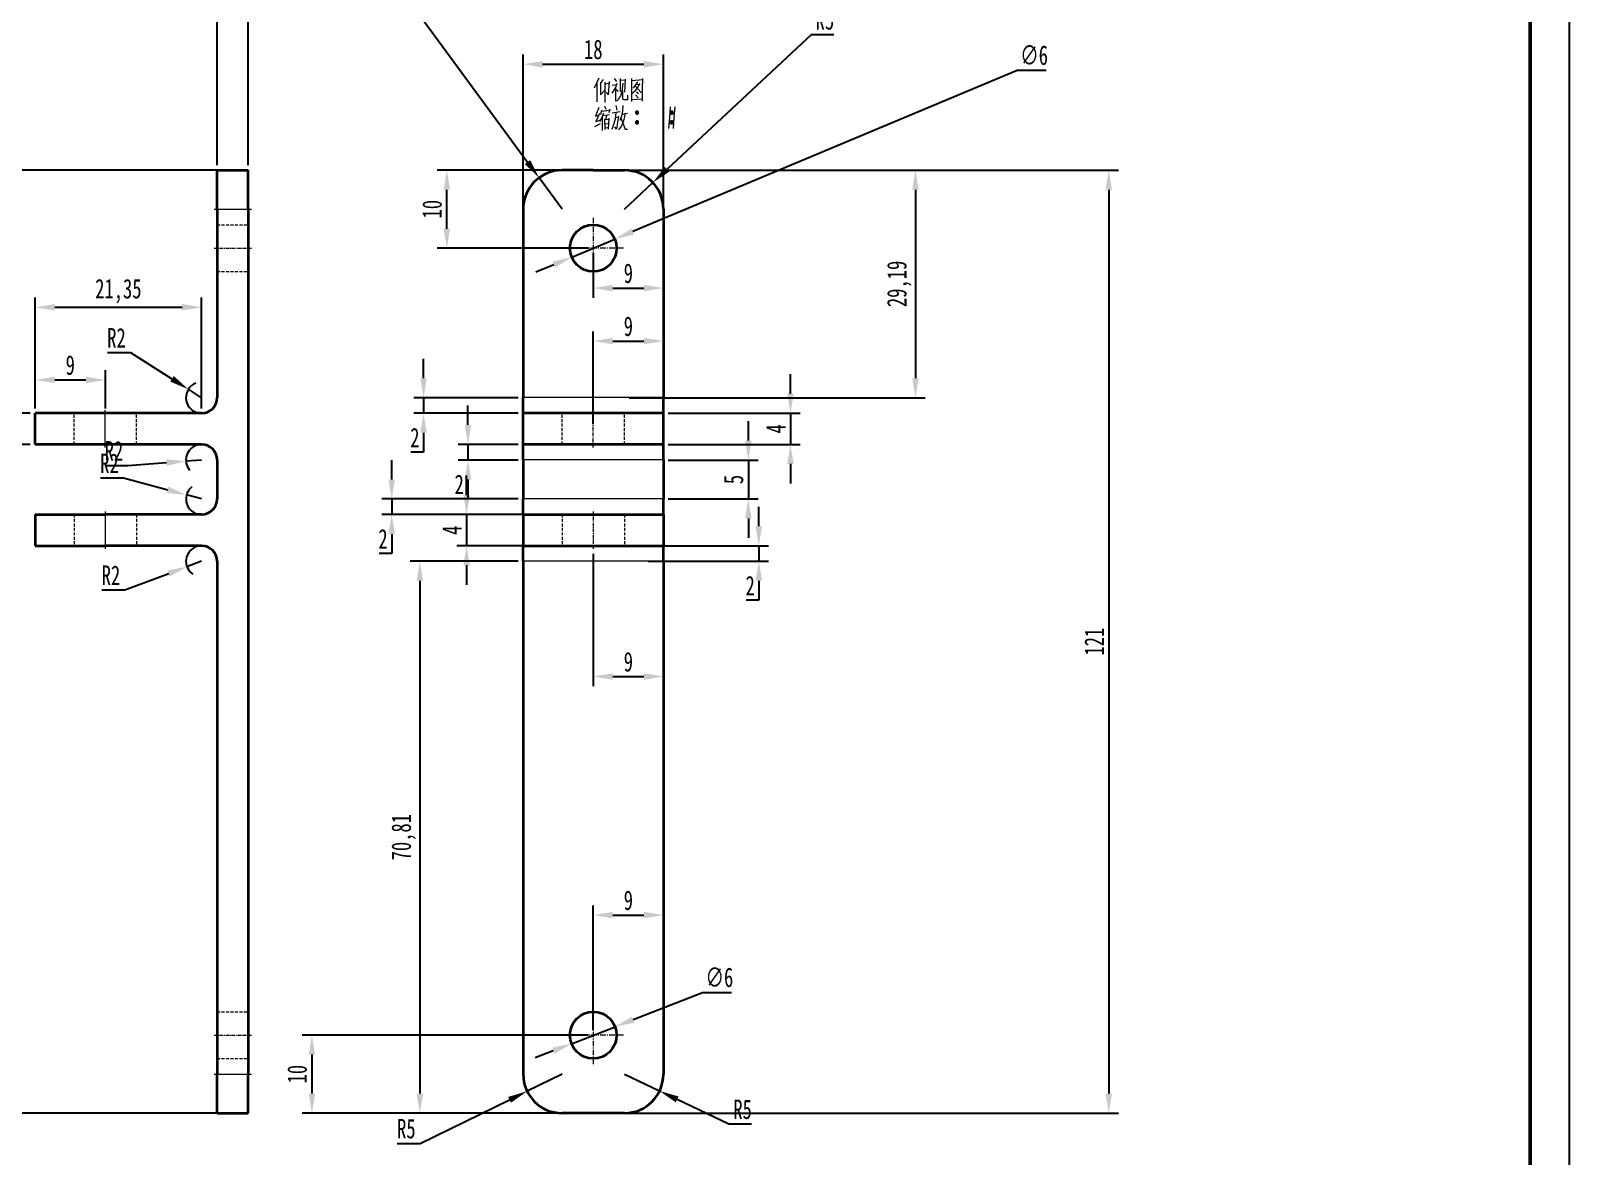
# Model space of a CAD drawing. Header units: millimetres. Extents: x 1050 to 2021, y 766 to 1186.
# Drawn here: x 1823.1 to 2020.6, y 885.8 to 1030.2 of the extents above; entities that cross this region are included whole.
import ezdxf

# ---------------------------------------------------------------- set-up
doc = ezdxf.new("R2010")
doc.units = ezdxf.units.MM
doc.header["$LTSCALE"] = 0.3
for name, pattern in [('CENTER', [50.8, 31.75, -6.35, 6.35, -6.35]), ('DASHDOT', [18.5, 12, -3, 0.5, -3]), ('DASHED', [19.05, 12.7, -6.35])]:
    doc.linetypes.add(name, pattern=pattern)
for name, color, linetype, lineweight in [('尺寸线', 3, 'Continuous', 25), ('粗实线', 7, 'Continuous', 50), ('细点画线', 1, 'CENTER', 25)]:
    doc.layers.add(name, color=color, linetype=linetype, lineweight=lineweight)
doc.styles.add('NUT Standard', font='simfang.ttf', dxfattribs={"width": 0.7, "height": 2.5})
doc.dimstyles.new('NUT Standard', dxfattribs={"dimtxt": 2.5, "dimasz": 2.5, "dimexe": 1.25, "dimexo": 0.625, "dimtad": 1, "dimtoh": 1, "dimtxsty": 'NUT Standard', "dimcen": 2.5, "dimadec": 0, "dimazin": 0, "dimtfac": 1, "dimtmove": 0, "dimatfit": 3, "dimfxl": 1, "dimarcsym": 0})

# ---------------------------------------------------------------- blocks, each defined once
blk = doc.blocks.new('*D7')
at = {"layer": 'Defpoints', "color": 0, "transparency": 16777216}
for p in [(1898.07, 1003.49), (1892.54, 1001.17)]:
    blk.add_point(p, dxfattribs=at)
at = {"layer": '尺寸线', "color": 0, "lineweight": -2, "transparency": 16777216}
for p, q in [((1949.71, 1025.12), (1900.38, 1004.46)), ((1953.42, 1025.12), (1949.71, 1025.12)), ((1892.54, 1001.17), (1898.07, 1003.49)), ((1890.23, 1000.21), (1887.93, 999.24))]:
    blk.add_line(p, q, dxfattribs=at)
at = {"layer": '尺寸线', "color": 0, "transparency": 16777216}
for points in [[(1900.22, 1004.84), (1900.54, 1004.07), (1898.07, 1003.49)], [(1890.07, 1000.59), (1890.4, 999.82), (1892.54, 1001.17)]]:
    blk.add_solid(points, dxfattribs=at)
at = {"layer": '尺寸线', "color": 0, "transparency": 16777216, "insert": (1951.88, 1027.08), "char_height": 2.5, "attachment_point": 5, "style": 'NUT Standard'}
blk.add_mtext('∅6', dxfattribs=at)
blk = doc.blocks.new('*D8')
at = {"layer": 'Defpoints', "color": 0, "transparency": 16777216}
for p in [(1902.96, 1010.75), (1899.31, 1007.33)]:
    blk.add_point(p, dxfattribs=at)
at = {"layer": '尺寸线', "color": 0, "lineweight": -2, "transparency": 16777216}
for p, q in [((1923.25, 1029.72), (1904.78, 1012.45)), ((1926.19, 1029.72), (1923.25, 1029.72)), ((1899.31, 1007.33), (1902.96, 1010.75))]:
    blk.add_line(p, q, dxfattribs=at)
at = {"layer": '尺寸线', "color": 0, "transparency": 16777216}
blk.add_solid([(1904.5, 1012.76), (1905.07, 1012.15), (1902.96, 1010.75)], dxfattribs=at)
at = {"layer": '尺寸线', "color": 0, "transparency": 16777216, "insert": (1925.03, 1031.61), "char_height": 2.5, "attachment_point": 5, "style": 'NUT Standard'}
blk.add_mtext('R5', dxfattribs=at)
blk = doc.blocks.new('*D9')
at = {"layer": 'Defpoints', "color": 0, "transparency": 16777216}
for p in [(1888.35, 1011.36), (1891.31, 1007.33)]:
    blk.add_point(p, dxfattribs=at)
at = {"layer": '尺寸线', "color": 0, "lineweight": -2, "transparency": 16777216}
for p, q in [((1869.04, 1033.66), (1871.99, 1033.66)), ((1871.99, 1033.66), (1886.87, 1013.38)), ((1891.31, 1007.33), (1888.35, 1011.36))]:
    blk.add_line(p, q, dxfattribs=at)
at = {"layer": '尺寸线', "color": 0, "transparency": 16777216}
blk.add_solid([(1887.21, 1013.62), (1886.53, 1013.13), (1888.35, 1011.36)], dxfattribs=at)
at = {"layer": '尺寸线', "color": 0, "transparency": 16777216, "insert": (1870.2, 1035.55), "char_height": 2.5, "attachment_point": 5, "style": 'NUT Standard'}
blk.add_mtext('R5', dxfattribs=at)
blk = doc.blocks.new('*D10')
at = {"layer": 'Defpoints', "color": 0, "transparency": 16777216}
for p in [(1898.1, 902.42), (1892.51, 900.24)]:
    blk.add_point(p, dxfattribs=at)
at = {"layer": '尺寸线', "color": 0, "lineweight": -2, "transparency": 16777216}
for p, q in [((1909.32, 906.78), (1900.43, 903.32)), ((1913.03, 906.78), (1909.32, 906.78)), ((1892.51, 900.24), (1898.1, 902.42)), ((1890.18, 899.34), (1887.85, 898.43))]:
    blk.add_line(p, q, dxfattribs=at)
at = {"layer": '尺寸线', "color": 0, "transparency": 16777216}
for points in [[(1900.28, 903.71), (1900.59, 902.93), (1898.1, 902.42)], [(1890.03, 899.73), (1890.33, 898.95), (1892.51, 900.24)]]:
    blk.add_solid(points, dxfattribs=at)
at = {"layer": '尺寸线', "color": 0, "transparency": 16777216, "insert": (1911.49, 908.74), "char_height": 2.5, "attachment_point": 5, "style": 'NUT Standard'}
blk.add_mtext('∅6', dxfattribs=at)
blk = doc.blocks.new('*D11')
at = {"layer": 'Defpoints', "color": 0, "transparency": 16777216}
for p in [(1899.31, 896.33), (1903.81, 894.17)]:
    blk.add_point(p, dxfattribs=at)
at = {"layer": '尺寸线', "color": 0, "lineweight": -2, "transparency": 16777216}
for p, q in [((1899.31, 896.33), (1903.81, 894.17)), ((1912.69, 889.91), (1906.07, 893.08)), ((1915.63, 889.91), (1912.69, 889.91))]:
    blk.add_line(p, q, dxfattribs=at)
at = {"layer": '尺寸线', "color": 0, "transparency": 16777216}
blk.add_solid([(1906.25, 893.46), (1905.89, 892.71), (1903.81, 894.17)], dxfattribs=at)
at = {"layer": '尺寸线', "color": 0, "transparency": 16777216, "insert": (1914.47, 891.8), "char_height": 2.5, "attachment_point": 5, "style": 'NUT Standard'}
blk.add_mtext('R5', dxfattribs=at)
blk = doc.blocks.new('*D12')
at = {"layer": 'Defpoints', "color": 0, "transparency": 16777216}
for p in [(1891.31, 896.33), (1886.82, 894.14)]:
    blk.add_point(p, dxfattribs=at)
at = {"layer": '尺寸线', "color": 0, "lineweight": -2, "transparency": 16777216}
for p, q in [((1891.31, 896.33), (1886.82, 894.14)), ((1873.11, 887.44), (1884.57, 893.04)), ((1870.16, 887.44), (1873.11, 887.44))]:
    blk.add_line(p, q, dxfattribs=at)
at = {"layer": '尺寸线', "color": 0, "transparency": 16777216}
blk.add_solid([(1884.39, 893.41), (1884.75, 892.66), (1886.82, 894.14)], dxfattribs=at)
at = {"layer": '尺寸线', "color": 0, "transparency": 16777216, "insert": (1871.32, 889.32), "char_height": 2.5, "attachment_point": 5, "style": 'NUT Standard'}
blk.add_mtext('R5', dxfattribs=at)
blk = doc.blocks.new('*D13')
at = {"layer": 'Defpoints', "color": 0, "transparency": 16777216}
for p in [(1843.35, 984.22), (1845.04, 983.14)]:
    blk.add_point(p, dxfattribs=at)
at = {"layer": '尺寸线', "color": 0, "lineweight": -2, "transparency": 16777216}
for p, q in [((1832.96, 988.95), (1835.91, 988.95)), ((1835.91, 988.95), (1841.24, 985.56)), ((1845.04, 983.14), (1843.35, 984.22))]:
    blk.add_line(p, q, dxfattribs=at)
blk.add_arc((1845.04, 983.14), 2, 111.7356, 252.0951, dxfattribs=at)
at = {"layer": '尺寸线', "color": 0, "transparency": 16777216}
blk.add_solid([(1841.47, 985.91), (1841.02, 985.21), (1843.35, 984.22)], dxfattribs=at)
at = {"layer": '尺寸线', "color": 0, "transparency": 16777216, "insert": (1834.12, 990.83), "char_height": 2.5, "attachment_point": 5, "style": 'NUT Standard'}
blk.add_mtext('R2', dxfattribs=at)
blk = doc.blocks.new('*D14')
at = {"layer": 'Defpoints', "color": 0, "transparency": 16777216}
for p in [(1843.05, 975), (1845.04, 975.14)]:
    blk.add_point(p, dxfattribs=at)
at = {"layer": '尺寸线', "color": 0, "lineweight": -2, "transparency": 16777216}
for p, q in [((1832.62, 974.44), (1835.57, 974.44)), ((1835.57, 974.44), (1840.55, 974.81)), ((1845.04, 975.14), (1843.05, 975))]:
    blk.add_line(p, q, dxfattribs=at)
blk.add_arc((1845.04, 975.14), 2, 107.9049, 220.0358, dxfattribs=at)
at = {"layer": '尺寸线', "color": 0, "transparency": 16777216}
blk.add_solid([(1840.52, 975.23), (1840.58, 974.4), (1843.05, 975)], dxfattribs=at)
at = {"layer": '尺寸线', "color": 0, "transparency": 16777216, "insert": (1833.78, 976.32), "char_height": 2.5, "attachment_point": 5, "style": 'NUT Standard'}
blk.add_mtext('R2', dxfattribs=at)
blk = doc.blocks.new('*D15')
at = {"layer": 'Defpoints', "color": 0, "transparency": 16777216}
for p in [(1843.11, 970.66), (1845.04, 970.14)]:
    blk.add_point(p, dxfattribs=at)
at = {"layer": '尺寸线', "color": 0, "lineweight": -2, "transparency": 16777216}
for p, q in [((1832.06, 972.85), (1835.01, 972.85)), ((1835.01, 972.85), (1840.7, 971.32)), ((1845.04, 970.14), (1843.11, 970.66))]:
    blk.add_line(p, q, dxfattribs=at)
blk.add_arc((1845.04, 970.14), 2, 129.0992, 252.0951, dxfattribs=at)
at = {"layer": '尺寸线', "color": 0, "transparency": 16777216}
blk.add_solid([(1840.8, 971.72), (1840.59, 970.91), (1843.11, 970.66)], dxfattribs=at)
at = {"layer": '尺寸线', "color": 0, "transparency": 16777216, "insert": (1833.22, 974.72), "char_height": 2.5, "attachment_point": 5, "style": 'NUT Standard'}
blk.add_mtext('R2', dxfattribs=at)
blk = doc.blocks.new('*D16')
at = {"layer": 'Defpoints', "color": 0, "transparency": 16777216}
for p in [(1845.04, 962.14), (1843.17, 961.45)]:
    blk.add_point(p, dxfattribs=at)
at = {"layer": '尺寸线', "color": 0, "lineweight": -2, "transparency": 16777216}
for p, q in [((1845.04, 962.14), (1843.17, 961.45)), ((1835.2, 958.49), (1840.82, 960.58)), ((1832.25, 958.49), (1835.2, 958.49))]:
    blk.add_line(p, q, dxfattribs=at)
blk.add_arc((1845.04, 962.14), 2, 107.9049, 236.1963, dxfattribs=at)
at = {"layer": '尺寸线', "color": 0, "transparency": 16777216}
blk.add_solid([(1840.68, 960.97), (1840.97, 960.19), (1843.17, 961.45)], dxfattribs=at)
at = {"layer": '尺寸线', "color": 0, "transparency": 16777216, "insert": (1833.41, 960.36), "char_height": 2.5, "attachment_point": 5, "style": 'NUT Standard'}
blk.add_mtext('R2', dxfattribs=at)
blk = doc.blocks.new('*D17')
at = {"layer": 'Defpoints', "color": 0, "transparency": 16777216}
for p in [(1904.31, 1025.93), (1886.31, 1007.33), (1904.31, 1007.33)]:
    blk.add_point(p, dxfattribs=at)
at = {"layer": '尺寸线', "color": 0, "lineweight": -2, "transparency": 16777216}
for p, q in [((1886.31, 1007.96), (1886.31, 1027.18)), ((1904.31, 1007.96), (1904.31, 1027.18)), ((1888.81, 1025.93), (1901.81, 1025.93))]:
    blk.add_line(p, q, dxfattribs=at)
at = {"layer": '尺寸线', "color": 0, "transparency": 16777216}
for points in [[(1888.81, 1026.34), (1888.81, 1025.51), (1886.31, 1025.93)], [(1901.81, 1026.34), (1901.81, 1025.51), (1904.31, 1025.93)]]:
    blk.add_solid(points, dxfattribs=at)
at = {"layer": '尺寸线', "color": 0, "transparency": 16777216, "insert": (1895.31, 1027.82), "char_height": 2.5, "attachment_point": 5, "style": 'NUT Standard'}
blk.add_mtext('18', dxfattribs=at)
blk = doc.blocks.new('*D18')
at = {"layer": 'Defpoints', "color": 0, "transparency": 16777216}
for p in [(1895.31, 1012.33), (1895.31, 891.33), (1961.46, 891.33)]:
    blk.add_point(p, dxfattribs=at)
at = {"layer": '尺寸线', "color": 0, "lineweight": -2, "transparency": 16777216}
for p, q in [((1895.93, 1012.33), (1962.71, 1012.33)), ((1961.46, 1009.83), (1961.46, 893.83)), ((1895.93, 891.33), (1962.71, 891.33))]:
    blk.add_line(p, q, dxfattribs=at)
at = {"layer": '尺寸线', "color": 0, "transparency": 16777216}
for points in [[(1961.04, 1009.83), (1961.88, 1009.83), (1961.46, 1012.33)], [(1961.04, 893.83), (1961.88, 893.83), (1961.46, 891.33)]]:
    blk.add_solid(points, dxfattribs=at)
at = {"layer": '尺寸线', "color": 0, "transparency": 16777216, "insert": (1959.59, 951.83), "char_height": 2.5, "attachment_point": 5, "rotation": 90, "style": 'NUT Standard'}
blk.add_mtext('121', dxfattribs=at)
blk = doc.blocks.new('*D19')
at = {"layer": 'Defpoints', "color": 0, "transparency": 16777216}
for p in [(1904.31, 981.14), (1904.31, 977.14), (1920.61, 977.14)]:
    blk.add_point(p, dxfattribs=at)
at = {"layer": '尺寸线', "color": 0, "lineweight": -2, "transparency": 16777216}
for p, q in [((1920.61, 983.64), (1920.61, 986.14)), ((1904.93, 981.14), (1921.86, 981.14)), ((1920.61, 981.14), (1920.61, 977.14)), ((1904.93, 977.14), (1921.86, 977.14)), ((1920.61, 974.64), (1920.61, 972.14))]:
    blk.add_line(p, q, dxfattribs=at)
at = {"layer": '尺寸线', "color": 0, "transparency": 16777216}
for points in [[(1920.2, 983.64), (1921.03, 983.64), (1920.61, 981.14)], [(1920.2, 974.64), (1921.03, 974.64), (1920.61, 977.14)]]:
    blk.add_solid(points, dxfattribs=at)
at = {"layer": '尺寸线', "color": 0, "transparency": 16777216, "insert": (1918.74, 979.14), "char_height": 2.5, "attachment_point": 5, "rotation": 90, "style": 'NUT Standard'}
blk.add_mtext('4', dxfattribs=at)
blk = doc.blocks.new('*D20')
at = {"layer": 'Defpoints', "color": 0, "transparency": 16777216}
for p in [(1899.31, 1012.33), (1899.31, 983.14), (1936.65, 983.14)]:
    blk.add_point(p, dxfattribs=at)
at = {"layer": '尺寸线', "color": 0, "lineweight": -2, "transparency": 16777216}
for p, q in [((1899.93, 1012.33), (1937.9, 1012.33)), ((1936.65, 1009.83), (1936.65, 985.64)), ((1899.93, 983.14), (1937.9, 983.14))]:
    blk.add_line(p, q, dxfattribs=at)
at = {"layer": '尺寸线', "color": 0, "transparency": 16777216}
for points in [[(1936.24, 1009.83), (1937.07, 1009.83), (1936.65, 1012.33)], [(1936.24, 985.64), (1937.07, 985.64), (1936.65, 983.14)]]:
    blk.add_solid(points, dxfattribs=at)
at = {"layer": '尺寸线', "color": 0, "transparency": 16777216, "insert": (1934.58, 997.74), "char_height": 2.5, "attachment_point": 5, "rotation": 90, "style": 'NUT Standard'}
blk.add_mtext('29,19', dxfattribs=at)
blk = doc.blocks.new('*D21')
at = {"layer": 'Defpoints', "color": 0, "transparency": 16777216}
for p in [(1886.31, 983.14), (1873.53, 981.14), (1886.31, 981.14)]:
    blk.add_point(p, dxfattribs=at)
at = {"layer": '尺寸线', "color": 0, "lineweight": -2, "transparency": 16777216}
for p, q in [((1873.53, 985.64), (1873.53, 988.14)), ((1885.68, 983.14), (1872.28, 983.14)), ((1873.53, 983.14), (1873.53, 981.14)), ((1885.68, 981.14), (1872.28, 981.14)), ((1873.53, 978.64), (1873.53, 976.14)), ((1873.53, 976.14), (1871.91, 976.14))]:
    blk.add_line(p, q, dxfattribs=at)
at = {"layer": '尺寸线', "color": 0, "transparency": 16777216}
for points in [[(1873.11, 985.64), (1873.94, 985.64), (1873.53, 983.14)], [(1873.11, 978.64), (1873.94, 978.64), (1873.53, 981.14)]]:
    blk.add_solid(points, dxfattribs=at)
at = {"layer": '尺寸线', "color": 0, "transparency": 16777216, "insert": (1872.41, 978.02), "char_height": 2.5, "attachment_point": 5, "style": 'NUT Standard'}
blk.add_mtext('2', dxfattribs=at)
blk = doc.blocks.new('*D22')
at = {"layer": 'Defpoints', "color": 0, "transparency": 16777216}
for p in [(1886.31, 977.14), (1879.22, 975.14), (1886.31, 975.14)]:
    blk.add_point(p, dxfattribs=at)
at = {"layer": '尺寸线', "color": 0, "lineweight": -2, "transparency": 16777216}
for p, q in [((1879.22, 979.64), (1879.22, 982.14)), ((1885.68, 977.14), (1877.97, 977.14)), ((1879.22, 977.14), (1879.22, 975.14)), ((1885.68, 975.14), (1877.97, 975.14)), ((1879.22, 972.64), (1879.22, 970.14)), ((1879.22, 970.14), (1877.61, 970.14))]:
    blk.add_line(p, q, dxfattribs=at)
at = {"layer": '尺寸线', "color": 0, "transparency": 16777216}
for points in [[(1878.81, 979.64), (1879.64, 979.64), (1879.22, 977.14)], [(1878.81, 972.64), (1879.64, 972.64), (1879.22, 975.14)]]:
    blk.add_solid(points, dxfattribs=at)
at = {"layer": '尺寸线', "color": 0, "transparency": 16777216, "insert": (1878.1, 972.02), "char_height": 2.5, "attachment_point": 5, "style": 'NUT Standard'}
blk.add_mtext('2', dxfattribs=at)
blk = doc.blocks.new('*D23')
at = {"layer": 'Defpoints', "color": 0, "transparency": 16777216}
for p in [(1904.31, 990.4), (1895.31, 979.11), (1904.31, 979.11)]:
    blk.add_point(p, dxfattribs=at)
at = {"layer": '尺寸线', "color": 0, "lineweight": -2, "transparency": 16777216}
for p, q in [((1895.31, 979.73), (1895.31, 991.65)), ((1904.31, 979.73), (1904.31, 991.65)), ((1897.81, 990.4), (1901.81, 990.4))]:
    blk.add_line(p, q, dxfattribs=at)
at = {"layer": '尺寸线', "color": 0, "transparency": 16777216}
for points in [[(1897.81, 990.82), (1897.81, 989.99), (1895.31, 990.4)], [(1901.81, 990.82), (1901.81, 989.99), (1904.31, 990.4)]]:
    blk.add_solid(points, dxfattribs=at)
at = {"layer": '尺寸线', "color": 0, "transparency": 16777216, "insert": (1899.81, 992.29), "char_height": 2.5, "attachment_point": 5, "style": 'NUT Standard'}
blk.add_mtext('9', dxfattribs=at)
blk = doc.blocks.new('*D24')
at = {"layer": 'Defpoints', "color": 0, "transparency": 16777216}
for p in [(1904.31, 975.14), (1904.31, 970.14), (1915.21, 970.14)]:
    blk.add_point(p, dxfattribs=at)
at = {"layer": '尺寸线', "color": 0, "lineweight": -2, "transparency": 16777216}
for p, q in [((1915.21, 977.64), (1915.21, 980.14)), ((1904.93, 975.14), (1916.46, 975.14)), ((1915.21, 975.14), (1915.21, 970.14)), ((1904.93, 970.14), (1916.46, 970.14)), ((1915.21, 967.64), (1915.21, 965.14))]:
    blk.add_line(p, q, dxfattribs=at)
at = {"layer": '尺寸线', "color": 0, "transparency": 16777216}
for points in [[(1914.79, 977.64), (1915.62, 977.64), (1915.21, 975.14)], [(1914.79, 967.64), (1915.62, 967.64), (1915.21, 970.14)]]:
    blk.add_solid(points, dxfattribs=at)
at = {"layer": '尺寸线', "color": 0, "transparency": 16777216, "insert": (1913.32, 972.64), "char_height": 2.5, "attachment_point": 5, "rotation": 90, "style": 'NUT Standard'}
blk.add_mtext('5', dxfattribs=at)
blk = doc.blocks.new('*D25')
at = {"layer": 'Defpoints', "color": 0, "transparency": 16777216}
for p in [(1886.31, 970.14), (1869.44, 968.14), (1886.31, 968.14)]:
    blk.add_point(p, dxfattribs=at)
at = {"layer": '尺寸线', "color": 0, "lineweight": -2, "transparency": 16777216}
for p, q in [((1869.44, 972.64), (1869.44, 975.14)), ((1885.68, 970.14), (1868.19, 970.14)), ((1869.44, 970.14), (1869.44, 968.14)), ((1885.68, 968.14), (1868.19, 968.14)), ((1869.44, 965.64), (1869.44, 963.14)), ((1869.44, 963.14), (1867.83, 963.14))]:
    blk.add_line(p, q, dxfattribs=at)
at = {"layer": '尺寸线', "color": 0, "transparency": 16777216}
for points in [[(1869.02, 972.64), (1869.86, 972.64), (1869.44, 970.14)], [(1869.02, 965.64), (1869.86, 965.64), (1869.44, 968.14)]]:
    blk.add_solid(points, dxfattribs=at)
at = {"layer": '尺寸线', "color": 0, "transparency": 16777216, "insert": (1868.32, 965.02), "char_height": 2.5, "attachment_point": 5, "style": 'NUT Standard'}
blk.add_mtext('2', dxfattribs=at)
blk = doc.blocks.new('*D26')
at = {"layer": 'Defpoints', "color": 0, "transparency": 16777216}
for p in [(1897.5, 968.14), (1879.05, 964.14), (1897.5, 964.14)]:
    blk.add_point(p, dxfattribs=at)
at = {"layer": '尺寸线', "color": 0, "lineweight": -2, "transparency": 16777216}
for p, q in [((1879.05, 970.64), (1879.05, 973.14)), ((1896.87, 968.14), (1877.8, 968.14)), ((1879.05, 968.14), (1879.05, 964.14)), ((1896.87, 964.14), (1877.8, 964.14)), ((1879.05, 961.64), (1879.05, 959.14))]:
    blk.add_line(p, q, dxfattribs=at)
at = {"layer": '尺寸线', "color": 0, "transparency": 16777216}
for points in [[(1878.64, 970.64), (1879.47, 970.64), (1879.05, 968.14)], [(1878.64, 961.64), (1879.47, 961.64), (1879.05, 964.14)]]:
    blk.add_solid(points, dxfattribs=at)
at = {"layer": '尺寸线', "color": 0, "transparency": 16777216, "insert": (1877.18, 966.14), "char_height": 2.5, "attachment_point": 5, "rotation": 90, "style": 'NUT Standard'}
blk.add_mtext('4', dxfattribs=at)
blk = doc.blocks.new('*D27')
at = {"layer": 'Defpoints', "color": 0, "transparency": 16777216}
for p in [(1895.31, 963.74), (1904.31, 964.14), (1904.31, 947.36)]:
    blk.add_point(p, dxfattribs=at)
at = {"layer": '尺寸线', "color": 0, "lineweight": -2, "transparency": 16777216}
for p, q in [((1904.31, 963.52), (1904.31, 946.11)), ((1895.31, 963.12), (1895.31, 946.11)), ((1897.81, 947.36), (1901.81, 947.36))]:
    blk.add_line(p, q, dxfattribs=at)
at = {"layer": '尺寸线', "color": 0, "transparency": 16777216}
for points in [[(1897.81, 947.77), (1897.81, 946.94), (1895.31, 947.36)], [(1901.81, 947.77), (1901.81, 946.94), (1904.31, 947.36)]]:
    blk.add_solid(points, dxfattribs=at)
at = {"layer": '尺寸线', "color": 0, "transparency": 16777216, "insert": (1899.81, 949.24), "char_height": 2.5, "attachment_point": 5, "style": 'NUT Standard'}
blk.add_mtext('9', dxfattribs=at)
blk = doc.blocks.new('*D28')
at = {"layer": 'Defpoints', "color": 0, "transparency": 16777216}
for p in [(1901.71, 964.14), (1901.71, 962.14), (1916.56, 962.14)]:
    blk.add_point(p, dxfattribs=at)
at = {"layer": '尺寸线', "color": 0, "lineweight": -2, "transparency": 16777216}
for p, q in [((1916.56, 966.64), (1916.56, 969.14)), ((1902.34, 964.14), (1917.81, 964.14)), ((1916.56, 964.14), (1916.56, 962.14)), ((1902.34, 962.14), (1917.81, 962.14)), ((1916.56, 959.64), (1916.56, 957.14)), ((1916.56, 957.14), (1914.94, 957.14))]:
    blk.add_line(p, q, dxfattribs=at)
at = {"layer": '尺寸线', "color": 0, "transparency": 16777216}
for points in [[(1916.14, 966.64), (1916.97, 966.64), (1916.56, 964.14)], [(1916.14, 959.64), (1916.97, 959.64), (1916.56, 962.14)]]:
    blk.add_solid(points, dxfattribs=at)
at = {"layer": '尺寸线', "color": 0, "transparency": 16777216, "insert": (1915.44, 959.02), "char_height": 2.5, "attachment_point": 5, "style": 'NUT Standard'}
blk.add_mtext('2', dxfattribs=at)
blk = doc.blocks.new('*D29')
at = {"layer": 'Defpoints', "color": 0, "transparency": 16777216}
for p in [(1886.31, 962.14), (1873.05, 891.33), (1891.31, 891.33)]:
    blk.add_point(p, dxfattribs=at)
at = {"layer": '尺寸线', "color": 0, "lineweight": -2, "transparency": 16777216}
for p, q in [((1885.68, 962.14), (1871.8, 962.14)), ((1873.05, 959.64), (1873.05, 893.83)), ((1890.68, 891.33), (1871.8, 891.33))]:
    blk.add_line(p, q, dxfattribs=at)
at = {"layer": '尺寸线', "color": 0, "transparency": 16777216}
for points in [[(1872.63, 959.64), (1873.47, 959.64), (1873.05, 962.14)], [(1872.63, 893.83), (1873.47, 893.83), (1873.05, 891.33)]]:
    blk.add_solid(points, dxfattribs=at)
at = {"layer": '尺寸线', "color": 0, "transparency": 16777216, "insert": (1870.98, 926.74), "char_height": 2.5, "attachment_point": 5, "rotation": 90, "style": 'NUT Standard'}
blk.add_mtext('70,81', dxfattribs=at)
blk = doc.blocks.new('*D30')
at = {"layer": 'Defpoints', "color": 0, "transparency": 16777216}
for p in [(1895.31, 901.33), (1859.2, 891.33), (1895.31, 891.33)]:
    blk.add_point(p, dxfattribs=at)
at = {"layer": '尺寸线', "color": 0, "lineweight": -2, "transparency": 16777216}
for p, q in [((1894.68, 901.33), (1857.95, 901.33)), ((1859.2, 898.83), (1859.2, 893.83)), ((1894.68, 891.33), (1857.95, 891.33))]:
    blk.add_line(p, q, dxfattribs=at)
at = {"layer": '尺寸线', "color": 0, "transparency": 16777216}
for points in [[(1858.79, 898.83), (1859.62, 898.83), (1859.2, 901.33)], [(1858.79, 893.83), (1859.62, 893.83), (1859.2, 891.33)]]:
    blk.add_solid(points, dxfattribs=at)
at = {"layer": '尺寸线', "color": 0, "transparency": 16777216, "insert": (1857.31, 896.33), "char_height": 2.5, "attachment_point": 5, "rotation": 90, "style": 'NUT Standard'}
blk.add_mtext('10', dxfattribs=at)
blk = doc.blocks.new('*D31')
at = {"layer": 'Defpoints', "color": 0, "transparency": 16777216}
for p in [(1904.31, 916.74), (1895.31, 901.33), (1904.31, 901.33)]:
    blk.add_point(p, dxfattribs=at)
at = {"layer": '尺寸线', "color": 0, "lineweight": -2, "transparency": 16777216}
for p, q in [((1895.31, 901.96), (1895.31, 917.99)), ((1897.81, 916.74), (1901.81, 916.74)), ((1904.31, 901.96), (1904.31, 917.99))]:
    blk.add_line(p, q, dxfattribs=at)
at = {"layer": '尺寸线', "color": 0, "transparency": 16777216}
for points in [[(1897.81, 917.15), (1897.81, 916.32), (1895.31, 916.74)], [(1901.81, 917.15), (1901.81, 916.32), (1904.31, 916.74)]]:
    blk.add_solid(points, dxfattribs=at)
at = {"layer": '尺寸线', "color": 0, "transparency": 16777216, "insert": (1899.81, 918.63), "char_height": 2.5, "attachment_point": 5, "style": 'NUT Standard'}
blk.add_mtext('9', dxfattribs=at)
blk = doc.blocks.new('*D32')
at = {"layer": 'Defpoints', "color": 0, "transparency": 16777216}
for p in [(1876.52, 1012.33), (1895.31, 1012.33), (1895.31, 1002.33)]:
    blk.add_point(p, dxfattribs=at)
at = {"layer": '尺寸线', "color": 0, "lineweight": -2, "transparency": 16777216}
for p, q in [((1894.68, 1012.33), (1875.27, 1012.33)), ((1876.52, 1004.83), (1876.52, 1009.83)), ((1894.68, 1002.33), (1875.27, 1002.33))]:
    blk.add_line(p, q, dxfattribs=at)
at = {"layer": '尺寸线', "color": 0, "transparency": 16777216}
for points in [[(1876.1, 1009.83), (1876.93, 1009.83), (1876.52, 1012.33)], [(1876.1, 1004.83), (1876.93, 1004.83), (1876.52, 1002.33)]]:
    blk.add_solid(points, dxfattribs=at)
at = {"layer": '尺寸线', "color": 0, "transparency": 16777216, "insert": (1874.63, 1007.33), "char_height": 2.5, "attachment_point": 5, "rotation": 90, "style": 'NUT Standard'}
blk.add_mtext('10', dxfattribs=at)
blk = doc.blocks.new('*D33')
at = {"layer": 'Defpoints', "color": 0, "transparency": 16777216}
for p in [(1895.31, 1002.33), (1904.31, 1002.33), (1904.31, 997.2)]:
    blk.add_point(p, dxfattribs=at)
at = {"layer": '尺寸线', "color": 0, "lineweight": -2, "transparency": 16777216}
for p, q in [((1895.31, 1001.71), (1895.31, 995.95)), ((1904.31, 1001.71), (1904.31, 995.95)), ((1897.81, 997.2), (1901.81, 997.2))]:
    blk.add_line(p, q, dxfattribs=at)
at = {"layer": '尺寸线', "color": 0, "transparency": 16777216}
for points in [[(1897.81, 997.62), (1897.81, 996.79), (1895.31, 997.2)], [(1901.81, 997.62), (1901.81, 996.79), (1904.31, 997.2)]]:
    blk.add_solid(points, dxfattribs=at)
at = {"layer": '尺寸线', "color": 0, "transparency": 16777216, "insert": (1899.81, 999.09), "char_height": 2.5, "attachment_point": 5, "style": 'NUT Standard'}
blk.add_mtext('9', dxfattribs=at)
blk = doc.blocks.new('*D35')
at = {"layer": 'Defpoints', "color": 0, "transparency": 16777216}
for p in [(1851.04, 1033.91), (1847.04, 1012.33), (1851.04, 1012.33)]:
    blk.add_point(p, dxfattribs=at)
at = {"layer": '尺寸线', "color": 0, "lineweight": -2, "transparency": 16777216}
for p, q in [((1847.04, 1012.96), (1847.04, 1035.16)), ((1851.04, 1012.96), (1851.04, 1035.16)), ((1844.54, 1033.91), (1842.04, 1033.91)), ((1847.04, 1033.91), (1851.04, 1033.91)), ((1853.54, 1033.91), (1856.04, 1033.91))]:
    blk.add_line(p, q, dxfattribs=at)
at = {"layer": '尺寸线', "color": 0, "transparency": 16777216}
for points in [[(1844.54, 1034.33), (1844.54, 1033.5), (1847.04, 1033.91)], [(1853.54, 1034.33), (1853.54, 1033.5), (1851.04, 1033.91)]]:
    blk.add_solid(points, dxfattribs=at)
at = {"layer": '尺寸线', "color": 0, "transparency": 16777216, "insert": (1849.04, 1035.79), "char_height": 2.5, "attachment_point": 5, "style": 'NUT Standard'}
blk.add_mtext('4', dxfattribs=at)
blk = doc.blocks.new('*D36')
at = {"layer": 'Defpoints', "color": 0, "transparency": 16777216}
for p in [(1851.04, 1012.33), (1778.99, 891.33), (1851.04, 891.33)]:
    blk.add_point(p, dxfattribs=at)
at = {"layer": '尺寸线', "color": 0, "lineweight": -2, "transparency": 16777216}
for p, q in [((1850.42, 1012.33), (1777.74, 1012.33)), ((1778.99, 1009.83), (1778.99, 893.83)), ((1850.42, 891.33), (1777.74, 891.33))]:
    blk.add_line(p, q, dxfattribs=at)
at = {"layer": '尺寸线', "color": 0, "transparency": 16777216}
for points in [[(1778.57, 1009.83), (1779.4, 1009.83), (1778.99, 1012.33)], [(1778.57, 893.83), (1779.4, 893.83), (1778.99, 891.33)]]:
    blk.add_solid(points, dxfattribs=at)
at = {"layer": '尺寸线', "color": 0, "transparency": 16777216, "insert": (1777.11, 951.83), "char_height": 2.5, "attachment_point": 5, "rotation": 90, "style": 'NUT Standard'}
blk.add_mtext('121', dxfattribs=at)
blk = doc.blocks.new('*D37')
at = {"layer": 'Defpoints', "color": 0, "transparency": 16777216}
for p in [(1845.04, 994.74), (1823.69, 981.14), (1845.04, 981.14)]:
    blk.add_point(p, dxfattribs=at)
at = {"layer": '尺寸线', "color": 0, "lineweight": -2, "transparency": 16777216}
for p, q in [((1823.69, 981.77), (1823.69, 995.99)), ((1845.04, 981.77), (1845.04, 995.99)), ((1826.19, 994.74), (1842.54, 994.74))]:
    blk.add_line(p, q, dxfattribs=at)
at = {"layer": '尺寸线', "color": 0, "transparency": 16777216}
for points in [[(1826.19, 995.16), (1826.19, 994.33), (1823.69, 994.74)], [(1842.54, 995.16), (1842.54, 994.33), (1845.04, 994.74)]]:
    blk.add_solid(points, dxfattribs=at)
at = {"layer": '尺寸线', "color": 0, "transparency": 16777216, "insert": (1834.36, 996.81), "char_height": 2.5, "attachment_point": 5, "style": 'NUT Standard'}
blk.add_mtext('21,35', dxfattribs=at)
blk = doc.blocks.new('*D38')
at = {"layer": 'Defpoints', "color": 0, "transparency": 16777216}
for p in [(1823.69, 981.14), (1808.43, 977.14), (1823.69, 977.14)]:
    blk.add_point(p, dxfattribs=at)
at = {"layer": '尺寸线', "color": 0, "lineweight": -2, "transparency": 16777216}
for p, q in [((1808.43, 983.64), (1808.43, 986.14)), ((1823.06, 981.14), (1807.18, 981.14)), ((1808.43, 981.14), (1808.43, 977.14)), ((1823.06, 977.14), (1807.18, 977.14)), ((1808.43, 974.64), (1808.43, 972.14))]:
    blk.add_line(p, q, dxfattribs=at)
at = {"layer": '尺寸线', "color": 0, "transparency": 16777216}
for points in [[(1808.01, 983.64), (1808.84, 983.64), (1808.43, 981.14)], [(1808.01, 974.64), (1808.84, 974.64), (1808.43, 977.14)]]:
    blk.add_solid(points, dxfattribs=at)
at = {"layer": '尺寸线', "color": 0, "transparency": 16777216, "insert": (1806.55, 979.14), "char_height": 2.5, "attachment_point": 5, "rotation": 90, "style": 'NUT Standard'}
blk.add_mtext('4', dxfattribs=at)
blk = doc.blocks.new('*D39')
at = {"layer": 'Defpoints', "color": 0, "transparency": 16777216}
for p in [(1832.69, 985.42), (1823.69, 981.14), (1832.69, 981.14)]:
    blk.add_point(p, dxfattribs=at)
at = {"layer": '尺寸线', "color": 0, "lineweight": -2, "transparency": 16777216}
for p, q in [((1823.69, 981.77), (1823.69, 986.67)), ((1826.19, 985.42), (1830.19, 985.42)), ((1832.69, 981.77), (1832.69, 986.67))]:
    blk.add_line(p, q, dxfattribs=at)
at = {"layer": '尺寸线', "color": 0, "transparency": 16777216}
for points in [[(1826.19, 985.84), (1826.19, 985), (1823.69, 985.42)], [(1830.19, 985.84), (1830.19, 985), (1832.69, 985.42)]]:
    blk.add_solid(points, dxfattribs=at)
at = {"layer": '尺寸线', "color": 0, "transparency": 16777216, "insert": (1828.19, 987.31), "char_height": 2.5, "attachment_point": 5, "style": 'NUT Standard'}
blk.add_mtext('9', dxfattribs=at)

msp = doc.modelspace()

# ---------------------------------------------------------------- linework, layer by layer
msp.add_line((2020.555, 1185.619), (2020.555, 765.619))
at = {"color": 7, "lineweight": 35}
for p, q in [((1847.04, 1007.331), (1847.04, 1012.331)), ((1847.04, 1012.331), (1851.04, 1012.331)), ((1851.04, 1007.331), (1851.04, 1012.331)), ((1895.308, 1012.331), (1891.308, 1012.331)), ((1895.308, 1012.331), (1899.308, 1012.331)), ((1847.04, 1007.331), (1847.04, 983.144)), ((1851.04, 1007.331), (1851.04, 896.331)), ((1886.308, 1007.331), (1886.308, 983.144)), ((1904.308, 1007.331), (1904.308, 983.144)), ((1886.308, 981.144), (1886.308, 983.144)), ((1904.308, 981.144), (1904.308, 983.144)), ((1832.686, 981.144), (1823.686, 981.144)), ((1823.686, 977.144), (1823.686, 981.144)), ((1845.04, 981.144), (1832.686, 981.144)), ((1886.308, 977.144), (1886.308, 981.144)), ((1904.308, 981.144), (1886.308, 981.144)), ((1904.308, 977.144), (1904.308, 981.144)), ((1832.686, 977.144), (1823.686, 977.144)), ((1845.04, 977.144), (1832.686, 977.144)), ((1904.308, 977.144), (1886.308, 977.144)), ((1886.308, 975.144), (1886.308, 977.144)), ((1904.308, 975.144), (1904.308, 977.144)), ((1847.04, 975.144), (1847.04, 970.144)), ((1886.308, 975.144), (1886.308, 970.144)), ((1904.308, 975.144), (1904.308, 970.144)), ((1886.308, 968.144), (1886.308, 970.144)), ((1904.308, 968.144), (1904.308, 970.144)), ((1823.686, 968.144), (1832.686, 968.144)), ((1823.686, 968.144), (1823.686, 964.144)), ((1845.04, 968.144), (1832.686, 968.144)), ((1886.308, 968.144), (1904.308, 968.144)), ((1886.308, 968.144), (1886.308, 964.144)), ((1904.308, 968.144), (1904.308, 964.144)), ((1823.686, 964.144), (1832.686, 964.144)), ((1845.04, 964.144), (1832.686, 964.144)), ((1886.308, 964.144), (1904.308, 964.144)), ((1886.308, 962.144), (1886.308, 964.144)), ((1904.308, 962.144), (1904.308, 964.144)), ((1847.04, 962.144), (1847.04, 896.331)), ((1886.308, 962.144), (1886.308, 896.331)), ((1904.308, 962.144), (1904.308, 896.331)), ((1847.04, 891.331), (1847.04, 896.331)), ((1851.04, 891.331), (1851.04, 896.331)), ((1847.04, 891.331), (1851.04, 891.331)), ((1899.308, 891.331), (1891.308, 891.331))]:
    msp.add_line(p, q, dxfattribs=at)
at = {"color": 7, "linetype": 'DASHDOT', "lineweight": 13, "ltscale": 0.120001}
for p, q in [((1846.64, 1007.331), (1851.44, 1007.331)), ((1846.64, 896.331), (1851.44, 896.331))]:
    msp.add_line(p, q, dxfattribs=at)
at = {"color": 7, "linetype": 'DASHED', "lineweight": 13, "ltscale": 0.1}
for p, q in [((1847.04, 1007.331), (1851.04, 1007.331)), ((1847.04, 1005.331), (1851.04, 1005.331)), ((1847.04, 999.331), (1851.04, 999.331)), ((1828.686, 977.144), (1828.686, 981.144)), ((1832.686, 977.144), (1832.686, 981.144)), ((1836.686, 977.144), (1836.686, 981.144)), ((1891.308, 977.144), (1891.308, 981.144)), ((1899.308, 977.144), (1899.308, 981.144)), ((1828.686, 968.144), (1828.686, 964.144)), ((1836.686, 968.144), (1836.686, 964.144)), ((1891.308, 968.144), (1891.308, 964.144)), ((1899.308, 968.144), (1899.308, 964.144)), ((1847.04, 904.331), (1851.04, 904.331)), ((1847.04, 898.331), (1851.04, 898.331)), ((1847.04, 896.331), (1851.04, 896.331))]:
    msp.add_line(p, q, dxfattribs=at)
at = {"color": 7, "lineweight": 13}
for p, q in [((1847.04, 1007.331), (1851.04, 1007.331)), ((1904.308, 983.144), (1886.308, 983.144)), ((1904.308, 975.144), (1886.308, 975.144)), ((1904.308, 970.144), (1886.308, 970.144)), ((1832.686, 968.144), (1832.686, 964.144)), ((1904.308, 962.144), (1886.308, 962.144)), ((1847.04, 896.331), (1851.04, 896.331))]:
    msp.add_line(p, q, dxfattribs=at)
at = {"color": 7, "linetype": 'DASHDOT', "lineweight": 13, "ltscale": 0.12}
msp.add_line((1832.686, 976.744), (1832.686, 981.544), dxfattribs=at)
at = {"color": 7, "linetype": 'DASHDOT', "lineweight": 13, "ltscale": 0.120015}
msp.add_line((1832.686, 968.544), (1832.686, 963.743), dxfattribs=at)
at = {"color": 7, "lineweight": 13}
for points in [[(1896.008, 1024.152), (1895.413, 1022.857)], [(1895.798, 1021.107), (1895.798, 1022.332), (1895.798, 1023.592)], [(1896.218, 1023.452), (1896.638, 1023.977)], [(1896.218, 1023.592), (1896.218, 1022.017)], [(1896.778, 1023.627), (1896.778, 1022.332), (1896.778, 1021.002)], [(1896.778, 1023.417), (1897.303, 1023.487)], [(1897.268, 1022.017), (1897.373, 1023.732)], [(1898.353, 1023.452), (1898.178, 1022.962), (1897.688, 1022.227)], [(1897.723, 1023.242), (1898.283, 1023.312)], [(1898.003, 1024.117), (1898.283, 1023.697)], [(1898.178, 1022.962), (1898.178, 1021.177)], [(1898.178, 1022.787), (1898.493, 1022.472)], [(1898.773, 1024.082), (1898.773, 1022.402)], [(1899.438, 1023.907), (1898.773, 1023.837)], [(1899.088, 1023.487), (1898.983, 1022.437)], [(1899.368, 1022.332), (1899.438, 1024.012)], [(1900.208, 1024.117), (1900.208, 1022.647), (1900.208, 1021.142)], [(1900.208, 1024.082), (1900.208, 1022.682), (1900.208, 1021.282)], [(1901.678, 1023.942), (1900.208, 1023.802)], [(1900.978, 1023.662), (1900.418, 1022.857)], [(1900.733, 1023.102), (1901.433, 1022.367)], [(1900.768, 1023.312), (1901.223, 1023.382)], [(1900.768, 1022.612), (1900.978, 1022.892)], [(1900.978, 1022.892), (1901.328, 1023.522)], [(1901.643, 1021.317), (1901.643, 1022.682), (1901.678, 1024.082)], [(1896.218, 1022.017), (1896.743, 1022.542)], [(1897.268, 1022.017), (1896.988, 1022.367)], [(1898.283, 1021.177), (1898.563, 1021.457)], [(1898.563, 1021.457), (1898.808, 1021.807)], [(1898.983, 1022.437), (1898.808, 1021.807)], [(1899.123, 1021.457), (1899.123, 1022.542)], [(1899.263, 1021.352), (1899.123, 1021.457)], [(1899.683, 1021.352), (1899.263, 1021.352)], [(1899.683, 1021.982), (1899.683, 1021.352)], [(1900.208, 1021.387), (1901.573, 1021.492)], [(1900.278, 1022.192), (1900.768, 1022.612)], [(1900.733, 1022.017), (1901.083, 1021.632)], [(1900.838, 1022.402), (1901.083, 1022.122)], [(1901.433, 1022.367), (1901.608, 1022.402)], [(1901.643, 1021.212), (1901.643, 1021.317), (1901.573, 1021.492)], [(1895.973, 1019.357), (1895.553, 1019.217)], [(1896.043, 1020.372), (1895.588, 1019.287)], [(1895.623, 1018.587), (1896.148, 1018.762)], [(1896.113, 1019.602), (1895.658, 1018.587)], [(1896.428, 1019.077), (1896.113, 1018.587)], [(1896.358, 1020.057), (1896.253, 1019.497)], [(1896.358, 1019.917), (1897.408, 1020.057)], [(1896.603, 1019.637), (1896.428, 1019.077)], [(1896.463, 1019.147), (1896.463, 1017.432)], [(1896.673, 1019.357), (1897.373, 1019.462)], [(1896.743, 1020.547), (1896.918, 1020.162)], [(1896.743, 1018.937), (1896.778, 1017.537)], [(1896.743, 1018.832), (1897.268, 1018.902)], [(1896.988, 1019.392), (1896.918, 1018.832)], [(1897.303, 1019.007), (1897.233, 1017.607)], [(1897.443, 1020.162), (1897.303, 1019.707)], [(1898.213, 1019.777), (1898.108, 1018.867), (1898.003, 1018.447), (1897.688, 1017.572)], [(1897.723, 1019.707), (1898.773, 1019.847)], [(1898.528, 1019.287), (1898.423, 1018.447), (1898.283, 1017.607), (1898.073, 1017.887)], [(1898.143, 1019.112), (1898.528, 1019.182)], [(1898.213, 1020.617), (1898.318, 1020.057)], [(1898.913, 1019.287), (1898.738, 1018.727)], [(1898.843, 1019.042), (1899.403, 1017.607)], [(1899.053, 1019.917), (1898.913, 1019.287)], [(1898.983, 1019.532), (1899.683, 1019.672)], [(1899.123, 1020.652), (1899.053, 1019.917)], [(1899.403, 1019.602), (1899.193, 1018.657)], [(1900.733, 1019.742), (1901.118, 1019.742)], [(1900.768, 1019.847), (1901.083, 1019.847)], [(1900.768, 1019.602), (1901.083, 1019.602)], [(1905.178, 1020.477), (1905.073, 1019.077), (1904.968, 1017.677)], [(1905.178, 1019.742), (1905.563, 1019.742)], [(1905.213, 1019.847), (1905.528, 1019.847)], [(1905.213, 1019.602), (1905.528, 1019.602)], [(1905.773, 1020.477), (1905.668, 1019.077), (1905.563, 1017.677)], [(1895.518, 1017.922), (1896.218, 1018.307)], [(1896.778, 1018.272), (1897.163, 1018.342)], [(1897.233, 1017.782), (1896.813, 1017.712)], [(1898.913, 1018.027), (1898.528, 1017.502)], [(1899.193, 1018.657), (1898.913, 1018.027)], [(1899.403, 1017.607), (1899.718, 1017.607)], [(1900.733, 1018.482), (1901.118, 1018.482)], [(1900.768, 1018.587), (1901.083, 1018.587)], [(1900.768, 1018.342), (1901.083, 1018.342)], [(1905.178, 1018.482), (1905.563, 1018.482)], [(1905.213, 1018.587), (1905.528, 1018.587)], [(1905.213, 1018.342), (1905.528, 1018.342)]]:
    msp.add_lwpolyline(points, dxfattribs=at)
for points in [[(1900.838, 1019.532), (1901.013, 1019.532), (1901.118, 1019.637), (1901.118, 1019.812), (1901.013, 1019.917), (1900.838, 1019.917), (1900.733, 1019.812), (1900.733, 1019.637)], [(1905.283, 1019.532), (1905.458, 1019.532), (1905.563, 1019.637), (1905.563, 1019.812), (1905.458, 1019.917), (1905.283, 1019.917), (1905.178, 1019.812), (1905.178, 1019.637)], [(1900.838, 1018.272), (1901.013, 1018.272), (1901.118, 1018.377), (1901.118, 1018.552), (1901.013, 1018.657), (1900.838, 1018.657), (1900.733, 1018.552), (1900.733, 1018.377)], [(1905.283, 1018.272), (1905.458, 1018.272), (1905.563, 1018.377), (1905.563, 1018.552), (1905.458, 1018.657), (1905.283, 1018.657), (1905.178, 1018.552), (1905.178, 1018.377)]]:
    msp.add_lwpolyline(points, close=True, dxfattribs=at)
at = {"color": 7, "lineweight": 35}
for centre in [(1895.308, 1002.331), (1895.308, 901.331)]:
    msp.add_circle(centre, 3, dxfattribs=at)
for centre, radius, start, end in [((1891.308, 1007.331), 5, 90, 180.00001), ((1899.308, 1007.331), 5, 0, 90), ((1845.04, 983.144), 2, 270, 0), ((1845.04, 975.144), 2, 0, 90), ((1845.04, 970.144), 2, 270, 0), ((1845.04, 962.144), 2, 0, 90), ((1891.308, 896.331), 5, 180.00001, 270), ((1899.308, 896.331), 5, 270, 0)]:
    msp.add_arc(centre, radius, start, end, dxfattribs=at)
at = {"layer": '粗实线'}
msp.add_line((2015.555, 1180.619), (2015.555, 770.619), dxfattribs=at)
at = {"layer": '细点画线', "linetype": 'DASHDOT', "lineweight": 13, "ltscale": 0.195}
for p, q in [((1895.308, 1006.231), (1895.308, 998.431)), ((1895.308, 905.231), (1895.308, 897.431))]:
    msp.add_line(p, q, dxfattribs=at)
at = {"layer": '细点画线', "linetype": 'DASHDOT', "lineweight": 13, "ltscale": 0.120001}
for p, q in [((1846.64, 1002.331), (1851.44, 1002.331)), ((1846.64, 901.331), (1851.44, 901.331))]:
    msp.add_line(p, q, dxfattribs=at)
at = {"layer": '细点画线', "linetype": 'DASHDOT', "lineweight": 13, "ltscale": 0.195001}
for p, q in [((1899.208, 1002.331), (1891.408, 1002.331)), ((1899.208, 901.331), (1891.408, 901.331))]:
    msp.add_line(p, q, dxfattribs=at)
at = {"layer": '细点画线', "linetype": 'DASHDOT', "lineweight": 13, "ltscale": 0.12}
msp.add_line((1895.308, 976.744), (1895.308, 981.544), dxfattribs=at)
at = {"layer": '细点画线', "lineweight": 13}
msp.add_line((1832.686, 977.144), (1832.686, 981.144), dxfattribs=at)
at = {"layer": '细点画线', "linetype": 'DASHED', "lineweight": 13, "ltscale": 0.1}
msp.add_line((1832.686, 968.144), (1832.686, 964.144), dxfattribs=at)
at = {"layer": '细点画线', "linetype": 'DASHDOT', "lineweight": 13, "ltscale": 0.120015}
msp.add_line((1895.308, 968.544), (1895.308, 963.743), dxfattribs=at)

# ---------------------------------------------------------------- dimensions: what is measured, and where the dimension line sits
at = {"layer": '尺寸线'}
for base, p1, p2, picture, middle in [((1851.04, 1033.914), (1847.04, 1012.331), (1851.04, 1012.331), '*D35', (1849.04, 1035.789)), ((1904.308, 1025.928), (1886.308, 1007.331), (1904.308, 1007.331), '*D17', (1895.308, 1027.817)), ((1904.308, 997.202), (1895.308, 1002.331), (1904.308, 1002.331), '*D33', (1899.808, 999.091)), ((1845.04, 994.743), (1823.686, 981.144), (1845.04, 981.144), '*D37', (1834.363, 996.811)), ((1904.308, 990.403), (1895.308, 979.107), (1904.308, 979.107), '*D23', (1899.808, 992.293)), ((1832.686, 985.422), (1823.686, 981.144), (1832.686, 981.144), '*D39', (1828.186, 987.311)), ((1904.308, 947.355), (1895.308, 963.743), (1904.308, 964.144), '*D27', (1899.808, 949.244)), ((1904.308, 916.736), (1895.308, 901.331), (1904.308, 901.331), '*D31', (1899.808, 918.626))]:
    dim = msp.add_linear_dim(base=base, p1=p1, p2=p2, dimstyle='NUT Standard', dxfattribs=at)
    dim.commit()
    dim.dimension.update_dxf_attribs({"geometry": picture, "text_midpoint": middle})
for center, mpoint, picture, middle in [((1891.308, 1007.331), (1888.35, 1011.362), '*D9', (1870.205, 1033.658)), ((1899.308, 1007.331), (1902.959, 1010.746), '*D8', (1925.033, 1029.723)), ((1845.04, 983.144), (1843.353, 984.217), '*D13', (1834.125, 988.951)), ((1845.04, 970.144), (1843.109, 970.664), '*D15', (1833.224, 972.849)), ((1845.04, 962.144), (1843.166, 961.447), '*D16', (1833.414, 958.487)), ((1891.308, 896.331), (1886.815, 894.135), '*D12', (1871.322, 887.435)), ((1899.308, 896.331), (1903.815, 894.167), '*D11', (1914.473, 889.906))]:
    dim = msp.add_radius_dim(center=center, mpoint=mpoint, dimstyle='NUT Standard', dxfattribs=at)
    dim.commit()
    dim.dimension.update_dxf_attribs({"geometry": picture, "text_midpoint": middle, "dimtype": 164})
for p1, p2, picture, middle in [((1892.54, 1001.172), (1898.075, 1003.49), '*D7', (1951.879, 1025.119)), ((1892.511, 900.244), (1898.104, 902.417), '*D10', (1911.489, 906.777))]:
    dim = msp.add_diameter_dim_2p(p1=p1, p2=p2, dimstyle='NUT Standard', dxfattribs=at)
    dim.commit()
    dim.dimension.update_dxf_attribs({"geometry": picture, "text_midpoint": middle, "dimtype": 163})
for base, p1, p2, picture, middle in [((1778.988, 891.331), (1851.04, 1012.331), (1851.04, 891.331), '*D36', (1777.113, 951.831)), ((1876.516, 1012.331), (1895.308, 1002.331), (1895.308, 1012.331), '*D32', (1874.627, 1007.331)), ((1961.461, 891.331), (1895.308, 1012.331), (1895.308, 891.331), '*D18', (1959.586, 951.831)), ((1936.652, 983.144), (1899.308, 1012.331), (1899.308, 983.144), '*D20', (1934.584, 997.737)), ((1873.527, 981.144), (1886.308, 983.144), (1886.308, 981.144), '*D21', (1872.407, 978.019)), ((1808.428, 977.144), (1823.686, 981.144), (1823.686, 977.144), '*D38', (1806.553, 979.144)), ((1920.613, 977.144), (1904.308, 981.144), (1904.308, 977.144), '*D19', (1918.738, 979.144)), ((1879.223, 975.144), (1886.308, 977.144), (1886.308, 975.144), '*D22', (1878.103, 972.019)), ((1915.207, 970.144), (1904.308, 975.144), (1904.308, 970.144), '*D24', (1913.317, 972.644)), ((1869.44, 968.144), (1886.308, 970.144), (1886.308, 968.144), '*D25', (1868.32, 965.019)), ((1879.055, 964.144), (1897.496, 968.144), (1897.496, 964.144), '*D26', (1877.18, 966.144)), ((1916.556, 962.144), (1901.713, 964.144), (1901.713, 962.144), '*D28', (1915.436, 959.019)), ((1873.049, 891.331), (1886.308, 962.144), (1891.308, 891.331), '*D29', (1870.981, 926.737)), ((1859.203, 891.331), (1895.308, 901.331), (1895.308, 891.331), '*D30', (1857.314, 896.331))]:
    dim = msp.add_linear_dim(base=base, p1=p1, p2=p2, angle=90, dimstyle='NUT Standard', dxfattribs=at)
    dim.commit()
    dim.dimension.update_dxf_attribs({"geometry": picture, "text_midpoint": middle})
dim = msp.add_radius_dim(center=(1845.04, 975.144), mpoint=(1843.046, 974.996), dimstyle='NUT Standard', dxfattribs=at)
dim.commit()
dim.dimension.update_dxf_attribs({"geometry": '*D14', "text_midpoint": (1833.781, 976.319)})

doc.saveas('drawing.dxf')
